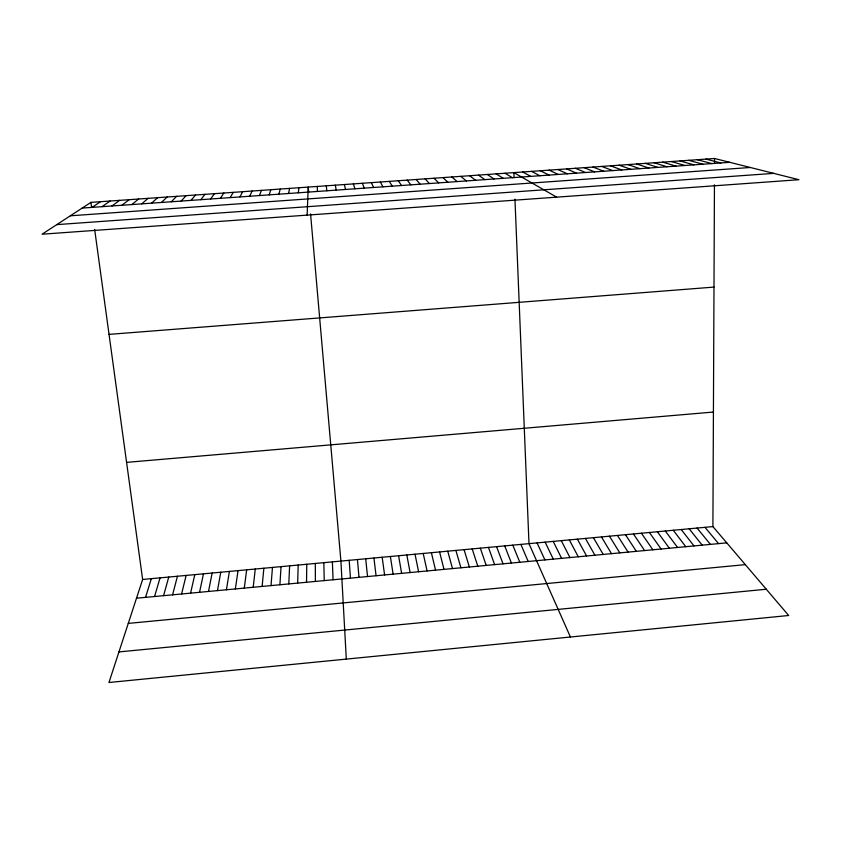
<?xml version="1.0" encoding="UTF-8"?>
<svg xmlns="http://www.w3.org/2000/svg" width="841" height="841" viewBox="0 0 841 841"><rect width="100%" height="100%" fill="white"/><g stroke="black" fill="none" stroke-linecap="round" stroke-linejoin="round"><path stroke-width="1.26" d="M94.655 229.414L142.634 579.47L108.952 682.503L788.669 615.496L712.905 526.592L714.451 184.82M714.545 163.532L714.566 158.497L90.954 202.366L42.05 234.208L798.95 179.711L714.566 158.497M306.534 582.266L306.765 564.248M297.661 583.097L298.198 565.036M307.133 215.128L308.216 187.08L308.668 192.2M288.789 583.927L289.63 565.835M279.906 584.768L281.052 566.634M271.023 585.599L272.473 567.423M262.119 586.429L263.874 568.222M298.334 192.799L298.891 187.732M253.204 587.27L255.275 569.021M244.289 588.101L246.665 569.82M235.354 588.942L238.045 570.618M226.418 589.783L229.414 571.417M217.472 590.624L220.773 572.216M288.621 193.483L289.546 188.395M208.515 591.465L212.132 573.026M199.548 592.306L203.469 573.825M190.571 593.147L194.807 574.624M181.582 593.988L186.134 575.433M278.907 194.176L280.2 189.046M172.584 594.829L177.451 576.232M163.575 595.67L168.757 577.042M154.565 596.521L160.063 577.851M145.535 597.362L151.348 578.661M269.183 194.86L270.834 189.709M259.438 195.543L261.456 190.371M249.693 196.237L252.079 191.023M239.927 196.931L242.681 191.685M230.15 197.614L233.283 192.347M220.374 198.308L223.864 193.01M210.576 199.002L214.444 193.672M200.768 199.695L205.004 194.334M190.949 200.389L195.554 195.007M181.12 201.083L186.103 195.669M171.28 201.777L176.631 196.331M161.419 202.471L167.159 197.004M151.559 203.165L157.666 197.667M141.687 203.869L148.174 198.339M131.795 204.563L138.66 199.002M121.903 205.267L129.136 199.674M111.99 205.961L119.611 200.347M102.066 206.665L110.066 201.02M92.132 207.37L100.51 201.693M118.949 651.922L766.288 589.236M128.274 623.402L745.326 564.637M136.505 598.214L726.761 542.855M142.634 579.47L712.905 526.592M126.581 462.371L713.42 412.048M109.046 334.382L713.988 287.096M56.757 224.631L773.72 173.372M82.187 208.074L729.788 162.324M70.329 215.801L750.33 167.485M705.935 159.107L720.842 162.954M697.305 159.706L711.885 163.585M688.663 160.316L702.929 164.216M680.012 160.925L693.951 164.857M671.349 161.535L684.973 165.488M662.676 162.145L675.975 166.129M654.004 162.755L666.976 166.76M645.31 163.364L657.956 167.401M636.616 163.974L648.937 168.032M627.901 164.594L639.906 168.673M619.186 165.204L630.866 169.314M610.461 165.814L621.814 169.945M601.725 166.434L612.753 170.586M592.989 167.044L603.68 171.228M584.232 167.664L594.598 171.869M575.475 168.284L585.504 172.51M566.697 168.894L576.4 173.162M557.919 169.514L567.286 173.803M549.131 170.134L558.172 174.444M540.332 170.755L549.036 175.096M531.523 171.375L539.89 175.737M522.703 171.995L530.745 176.379M556.679 197.162L513.872 172.615L514.082 177.693M505.031 173.235L512.411 177.682M496.19 173.856L503.223 178.324M487.338 174.476L494.035 178.975M478.466 175.107L484.826 179.627M469.593 175.727L475.617 180.279M460.71 176.347L466.398 180.931M451.817 176.978L457.157 181.582M442.913 177.609L447.917 182.234M433.998 178.229L438.666 182.886M425.083 178.86L429.394 183.538M416.148 179.49L420.122 184.2M704.989 527.328L718.582 543.622M697.073 528.053L710.393 544.39M689.147 528.789L702.203 545.157M681.21 529.525L693.993 545.925M407.202 180.111L410.839 184.852M673.263 530.261L685.783 546.703M665.315 530.997L677.562 547.47M657.357 531.743L669.331 548.237M649.399 532.479L661.1 549.015M398.256 180.741L401.546 185.514M641.42 533.215L652.858 549.783M633.441 533.961L644.605 550.561M625.452 534.697L636.343 551.339M617.462 535.444L628.069 552.106M609.452 536.18L619.796 552.884M389.299 181.372L392.242 186.166M601.441 536.926L611.502 553.662M593.42 537.672L603.207 554.44M585.399 538.408L594.913 555.218M577.357 539.155L586.597 555.996M380.321 182.003L382.928 186.828M569.315 539.901L578.282 556.784M561.262 540.647L569.946 557.562M553.21 541.394L561.609 558.34M545.147 542.14L553.273 559.128M371.344 182.634L373.593 187.48M537.073 542.897L544.915 559.906M570.429 637.015L528.989 543.643L514.955 199.18M520.894 544.39L528.19 561.483M512.8 545.147L519.812 562.261M504.695 545.893L511.423 563.05M362.355 183.275L364.258 188.142M496.579 546.65L503.023 563.838M488.463 547.396L494.624 564.626M480.327 548.153L486.214 565.415M472.19 548.91L477.793 566.203M353.357 183.906L354.913 188.804M464.053 549.667L469.362 566.992M455.896 550.424L460.921 567.791M447.738 551.181L452.479 568.579M439.57 551.938L444.016 569.368M344.347 184.536L345.556 189.467M431.391 552.695L435.554 570.166M423.202 553.452L427.091 570.965M415.012 554.208L418.608 571.754M406.813 554.976L410.114 572.553M335.328 185.167L336.19 190.129M398.602 555.733L401.62 573.352M390.382 556.49L393.115 574.151M382.161 557.257L384.6 574.95M90.954 202.366L91.658 207.538M373.93 558.025L376.074 575.749M365.688 558.781L367.538 576.548M326.308 185.808L326.813 190.791M357.436 559.549L359.002 577.347M310.56 213.877L340.91 561.084L346.303 659.102M349.173 560.316L350.455 578.145M332.384 561.872L333.068 579.775M317.267 186.439L317.425 191.454M323.848 562.661L324.227 580.605M315.312 563.459L315.386 581.436"/></g></svg>
